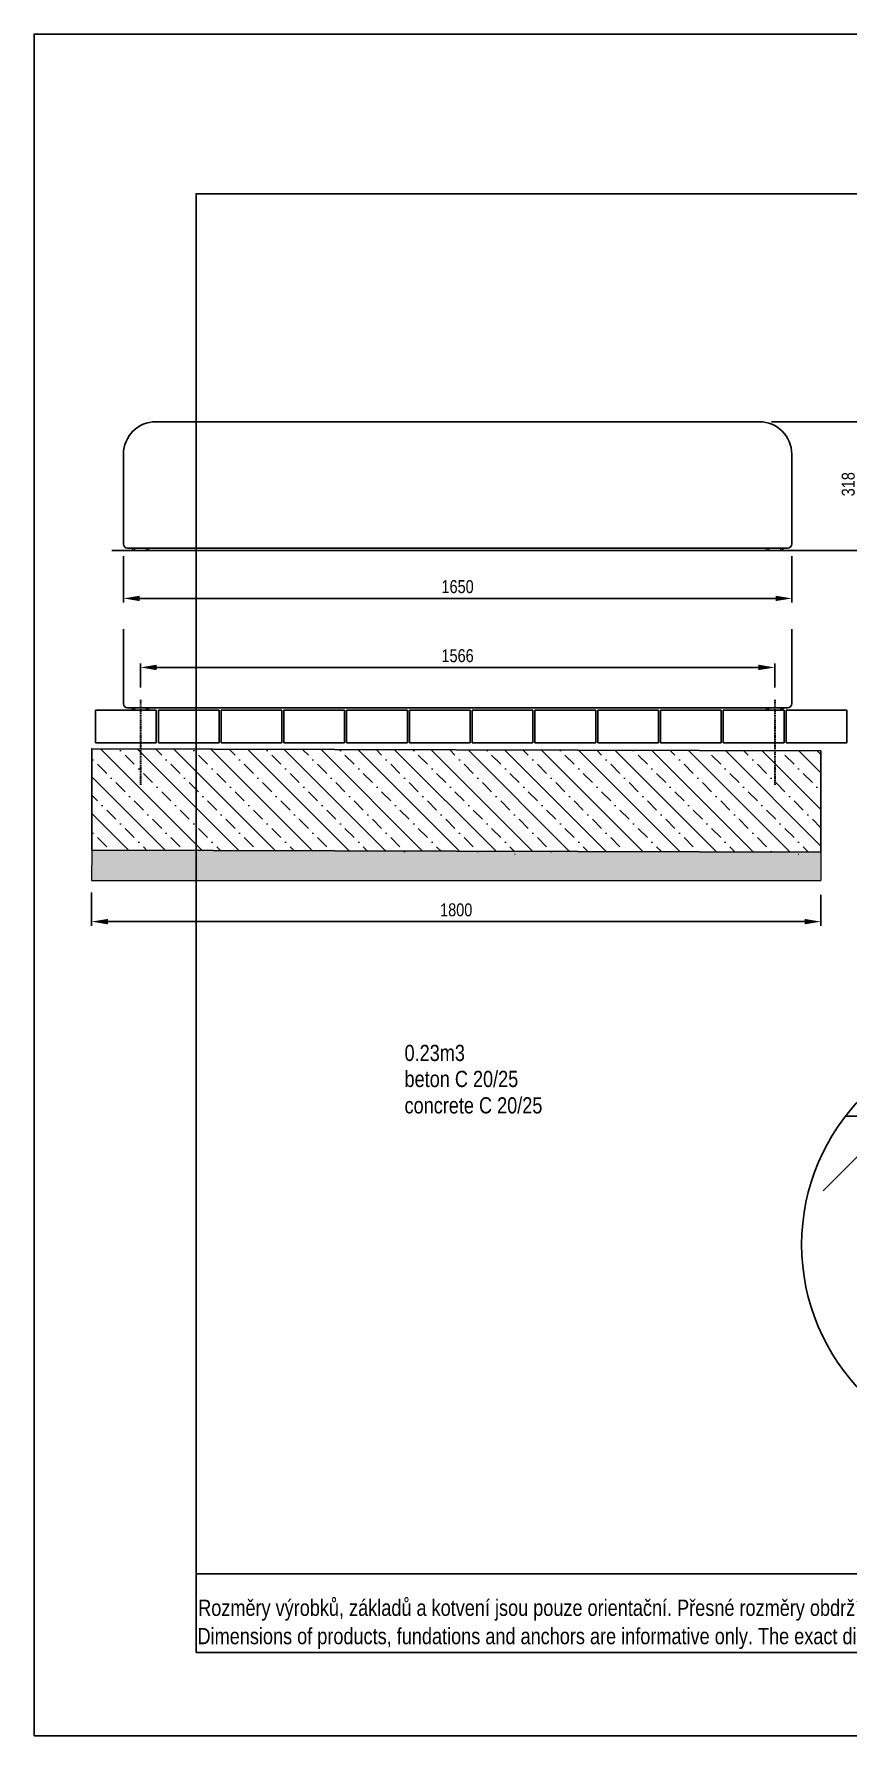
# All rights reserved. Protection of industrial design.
# Model space of a CAD drawing. Header units: millimetres. Extents: x 11004 to 16944, y 3085 to 7285.
# Drawn here: x 11004 to 13014, y 3085 to 7285 of the extents above; entities that cross this region are included whole.
import ezdxf

# ---------------------------------------------------------------- set-up
doc = ezdxf.new("R2010")
doc.units = ezdxf.units.MM
doc.header["$LTSCALE"] = 0.3
doc.linetypes.add('DashDot', pattern=[15, 9, -3, 0, -3])
doc.layers.add('Nekreslit', color=6, linetype='Continuous', plot=False)
doc.layers.add('SRAFY', color=251, linetype='Continuous', lineweight=13)
doc.styles.add('SEACAD_Arial', font='arial.ttf', dxfattribs={"width": 0.8})
doc.dimstyles.new('ISO-25', dxfattribs={"dimtxt": 1.6, "dimasz": 2, "dimexe": 0.5, "dimexo": 1.5, "dimtad": 1, "dimdec": 0, "dimtxsty": 'SEACAD_Arial', "dimcen": 2, "dimadec": 0, "dimazin": 0, "dimtfac": 1, "dimtdec": 0, "dimtmove": 0, "dimatfit": 3, "dimfxl": 1, "dimarcsym": 0})

# ---------------------------------------------------------------- blocks, each defined once
blk = doc.blocks.new('*D134')
at = {"color": 0, "lineweight": -2, "transparency": 16777216}
for p, q in [((11267.3, 5672.4), (11267.3, 5732.2)), ((11307.3, 5722.2), (12793.3, 5722.2)), ((12833.3, 5672.4), (12833.3, 5732.2))]:
    blk.add_line(p, q, dxfattribs=at)
at = {"color": 0, "transparency": 16777216}
for points in [[(11307.3, 5728.9), (11307.3, 5715.5), (11267.3, 5722.2)], [(12793.3, 5728.9), (12793.3, 5715.5), (12833.3, 5722.2)]]:
    blk.add_solid(points, dxfattribs=at)
at = {"layer": 'Defpoints', "color": 0, "transparency": 16777216}
for p in [(12833.3, 5722.2), (11267.3, 5642.4), (12833.3, 5642.4)]:
    blk.add_point(p, dxfattribs=at)
at = {"color": 0, "transparency": 16777216, "insert": (12050.3, 5751), "char_height": 32, "attachment_point": 5, "style": 'SEACAD_Arial'}
blk.add_mtext('1566', dxfattribs=at)
blk = doc.blocks.new('*D139')
at = {"color": 0, "lineweight": -2, "transparency": 16777216}
for p, q in [((11146.7, 5166.5), (11146.7, 5084.9)), ((12947.1, 5161.2), (12947.1, 5084.9)), ((11186.7, 5094.9), (12907.1, 5094.9))]:
    blk.add_line(p, q, dxfattribs=at)
at = {"color": 0, "transparency": 16777216}
for points in [[(11186.7, 5101.6), (11186.7, 5088.2), (11146.7, 5094.9)], [(12907.1, 5101.6), (12907.1, 5088.2), (12947.1, 5094.9)]]:
    blk.add_solid(points, dxfattribs=at)
at = {"layer": 'Defpoints', "color": 0, "transparency": 16777216}
for p in [(11146.7, 5196.5), (12947.1, 5191.2), (12947.1, 5094.9)]:
    blk.add_point(p, dxfattribs=at)
at = {"color": 0, "transparency": 16777216, "insert": (12046.9, 5123.8), "char_height": 32, "attachment_point": 5, "style": 'SEACAD_Arial'}
blk.add_mtext('1800', dxfattribs=at)
blk = doc.blocks.new('*D135')
at = {"color": 0, "lineweight": -2, "transparency": 16777216}
for p, q in [((11225.3, 5996.6), (11225.3, 5882.5)), ((12875.4, 5996.6), (12875.4, 5882.5)), ((11265.3, 5892.5), (12835.4, 5892.5))]:
    blk.add_line(p, q, dxfattribs=at)
at = {"color": 0, "transparency": 16777216}
for points in [[(11265.3, 5899.2), (11265.3, 5885.9), (11225.3, 5892.5)], [(12835.4, 5899.2), (12835.4, 5885.9), (12875.4, 5892.5)]]:
    blk.add_solid(points, dxfattribs=at)
at = {"layer": 'Defpoints', "color": 0, "transparency": 16777216}
for p in [(11225.3, 6026.6), (12875.4, 6026.6), (12875.4, 5892.5)]:
    blk.add_point(p, dxfattribs=at)
at = {"color": 0, "transparency": 16777216, "insert": (12050.3, 5921.4), "char_height": 32, "attachment_point": 5, "style": 'SEACAD_Arial'}
blk.add_mtext('1650', dxfattribs=at)
blk = doc.blocks.new('*D151')
at = {"color": 0, "lineweight": -2, "transparency": 16777216}
for p, q in [((12825.3, 6328.6), (13054, 6328.6)), ((13044, 6050.4), (13044, 6288.6)), ((12848.3, 6010.4), (13054, 6010.4))]:
    blk.add_line(p, q, dxfattribs=at)
at = {"color": 0, "transparency": 16777216}
for points in [[(13037.3, 6288.6), (13050.7, 6288.6), (13044, 6328.6)], [(13037.3, 6050.4), (13050.7, 6050.4), (13044, 6010.4)]]:
    blk.add_solid(points, dxfattribs=at)
at = {"layer": 'Defpoints', "color": 0, "transparency": 16777216}
for p in [(12795.3, 6328.6), (13044, 6328.6), (12818.3, 6010.4)]:
    blk.add_point(p, dxfattribs=at)
at = {"color": 0, "transparency": 16777216, "insert": (13015.1, 6174.3), "char_height": 32, "attachment_point": 5, "rotation": 90, "style": 'SEACAD_Arial'}
blk.add_mtext('318', dxfattribs=at)

msp = doc.modelspace()

# ---------------------------------------------------------------- hatches: boundary and pattern name
at = {"layer": 'SRAFY'}
h = msp.add_hatch(dxfattribs=at)
h.set_pattern_fill('BETON-PROSTY', color=256, scale=0.8, angle=90)
h.set_pattern_definition([(135, (6364.294, 731.35), (-45.25483, -45.25483), []), (135, (6364.294, 776.605), (-67.88225, -22.6274), [32, -16, 0, -16])])
h.paths.add_polyline_path([(12947.3, 5390.5), (12947.3, 5516.1), (11146.8, 5521.4), (11146.8, 5270.3), (11847.3, 5268.2), (12947.3, 5266.1)])
h.paths.add_polyline_path([(13574.8, 5390.5), (13574.8, 5516), (13324.8, 5516.2), (13324.8, 5266.2), (13574.8, 5266)])
h = msp.add_hatch(dxfattribs=at)
h.set_pattern_fill('AR-SAND', color=256, scale=0.5)
h.set_pattern_definition([(37.5, (6364.294, 731.35), (-0.800016, 24.47066), [0, -19.304, 0, -21.59, 0, -20.6375]), (7.5, (6364.294, 731.35), (22.47616, 35.84126), [0, -10.414, 0, -17.399, 0, -6.6675]), (327.5, (6348.673, 731.35), (39.54962, 0.07186), [0, -6.35, 0, -22.86, 0, -29.845]), (317.5, (6348.673, 731.35), (38.17782, 11.14647), [0, -3.175, 0, -14.986, 0, -17.145])])
h.paths.add_polyline_path([(12947.2, 5195), (12947.3, 5265.1), (11146.8, 5270.1), (11146.7, 5195.2)])
h.paths.add_polyline_path([(13574.8, 5196.1), (13574.8, 5266), (13324.8, 5266), (13324.8, 5266), (13324.8, 5196)])
h = msp.add_hatch(dxfattribs=at)
h.set_pattern_fill('GOST_GROUND', color=256, scale=20)
h.set_pattern_definition([(45, (5940, 245.79), (282.8427, -2e-14), [400]), (45, (6000, 245.79), (282.8427, -2e-14), [400]), (45, (6060, 245.79), (282.8427, -2e-14), [400])])
edge = h.paths.add_edge_path()
edge.add_line((13409, 4615), (13387, 4615))
edge.add_line((13387, 4615), (13008, 4615))
edge.add_arc((13419, 4297.8), 519.1, 142.3369, 166.9875)
edge.add_line((12913.2, 4414.7), (13169, 4515.7))
edge.add_line((13169, 4515.7), (13409, 4515.7))
edge.add_line((13409, 4515.7), (13409, 4615))
edge = h.paths.add_edge_path()
edge.add_line((13829.9, 4615), (13451, 4615))
edge.add_line((13451, 4615), (13429, 4615))
edge.add_line((13429, 4615), (13429, 4515.7))
edge.add_line((13429, 4515.7), (13669, 4515.7))
edge.add_line((13669, 4515.7), (13924.8, 4414.7))
edge.add_arc((13419, 4297.8), 519.1, 13.0125, 37.6631)

# ---------------------------------------------------------------- linework, layer by layer
for p, q in [((12795.3, 6328.6), (11305.3, 6328.6)), ((11237.2, 6290.6), (11237.4, 6290.9)), ((12863.4, 6290.6), (12863.2, 6290.9)), ((11225.3, 6248.6), (11225.3, 6026.6)), ((12875.3, 6026.6), (12875.3, 6248.6)), ((11235.3, 6016.6), (12865.3, 6016.6)), ((11247.3, 6010.4), (11247.3, 6016.6)), ((11252.3, 6010.4), (11247.3, 6010.4)), ((11252.3, 6016.6), (11252.3, 6010.4)), ((11252.3, 6010.4), (11282.3, 6010.4)), ((11282.3, 6010.4), (11282.3, 6016.6)), ((11287.3, 6010.4), (11282.3, 6010.4)), ((11287.3, 6016.6), (11287.3, 6010.4)), ((12813.3, 6010.4), (12813.3, 6016.6)), ((12818.3, 6010.4), (12813.3, 6010.4)), ((12818.3, 6016.6), (12818.3, 6010.4)), ((12848.3, 6010.4), (12818.3, 6010.4)), ((12848.3, 6010.4), (12848.3, 6016.6)), ((12853.3, 6010.4), (12848.3, 6010.4)), ((12853.3, 6016.6), (12853.3, 6010.4)), ((11225.3, 5816.4), (11225.3, 5632.6)), ((12875.3, 5632.6), (12875.3, 5816.4)), ((11235.3, 5622.6), (12865.3, 5622.6)), ((11247.3, 5616.4), (11247.3, 5622.6)), ((11252.3, 5616.4), (11247.3, 5616.4)), ((11252.3, 5622.6), (11252.3, 5616.4)), ((11282.3, 5616.4), (11252.3, 5616.4)), ((11282.3, 5616.4), (11282.3, 5622.6)), ((11287.3, 5616.4), (11282.3, 5616.4)), ((11287.3, 5622.6), (11287.3, 5616.4)), ((12813.3, 5616.4), (12813.3, 5622.6)), ((12818.3, 5616.4), (12813.3, 5616.4)), ((12818.3, 5622.6), (12818.3, 5616.4)), ((12848.3, 5616.4), (12818.3, 5616.4)), ((12848.3, 5616.4), (12848.3, 5622.6)), ((12853.3, 5616.4), (12848.3, 5616.4)), ((12853.3, 5622.6), (12853.3, 5616.4)), ((11156.4, 5536.4), (11298.3, 5536.4)), ((11311.4, 5536.4), (11453.3, 5536.4)), ((11466.4, 5536.4), (11608.3, 5536.4)), ((11621.4, 5536.4), (11763.3, 5536.4)), ((11776.4, 5536.4), (11918.3, 5536.4)), ((11931.4, 5536.4), (12073.3, 5536.4)), ((12086.4, 5536.4), (12228.3, 5536.4)), ((13387, 4615), (13008, 4615))]:
    msp.add_line(p, q)
at = {"color": 7, "linetype": 'Continuous'}
for p, q in [((11196.4, 6010.4), (12963.4, 6010.4)), ((11306.4, 5616.4), (11156.4, 5616.4)), ((11156.4, 5616.4), (11156.4, 5536.4)), ((11306.4, 5536.4), (11306.4, 5616.4)), ((11461.4, 5616.4), (11311.4, 5616.4)), ((11311.4, 5616.4), (11311.4, 5536.4)), ((11461.4, 5536.4), (11461.4, 5616.4)), ((11616.4, 5616.4), (11466.4, 5616.4)), ((11466.4, 5616.4), (11466.4, 5536.4)), ((11616.4, 5536.4), (11616.4, 5616.4)), ((11771.4, 5616.4), (11621.4, 5616.4)), ((11621.4, 5616.4), (11621.4, 5536.4)), ((11771.4, 5536.4), (11771.4, 5616.4)), ((11926.4, 5616.4), (11776.4, 5616.4)), ((11776.4, 5616.4), (11776.4, 5536.4)), ((11926.4, 5536.4), (11926.4, 5616.4)), ((12081.4, 5616.4), (11931.4, 5616.4)), ((11931.4, 5616.4), (11931.4, 5536.4)), ((12081.4, 5536.4), (12081.4, 5616.4)), ((12236.4, 5616.4), (12086.4, 5616.4)), ((12086.4, 5616.4), (12086.4, 5536.4)), ((12236.4, 5536.4), (12236.4, 5616.4)), ((12391.4, 5616.4), (12241.4, 5616.4)), ((12241.4, 5616.4), (12241.4, 5536.4)), ((12391.4, 5536.4), (12391.4, 5616.4)), ((12546.4, 5616.4), (12396.4, 5616.4)), ((12396.4, 5616.4), (12396.4, 5536.4)), ((12546.4, 5536.4), (12546.4, 5616.4)), ((12701.4, 5616.4), (12551.4, 5616.4)), ((12551.4, 5616.4), (12551.4, 5536.4)), ((12701.4, 5536.4), (12701.4, 5616.4)), ((12856.4, 5616.4), (12706.4, 5616.4)), ((12706.4, 5616.4), (12706.4, 5536.4)), ((12856.4, 5536.4), (12856.4, 5616.4)), ((13011.4, 5616.4), (12861.4, 5616.4)), ((12861.4, 5616.4), (12861.4, 5536.4)), ((13011.4, 5536.4), (13011.4, 5616.4)), ((11156.4, 5536.4), (11306.4, 5536.4)), ((11311.4, 5536.4), (11461.4, 5536.4)), ((11466.4, 5536.4), (11616.4, 5536.4)), ((11621.4, 5536.4), (11771.4, 5536.4)), ((11776.4, 5536.4), (11926.4, 5536.4)), ((11931.4, 5536.4), (12081.4, 5536.4)), ((12086.4, 5536.4), (12236.4, 5536.4)), ((12241.4, 5536.4), (12391.4, 5536.4)), ((12396.4, 5536.4), (12546.4, 5536.4)), ((12551.4, 5536.4), (12701.4, 5536.4)), ((12706.4, 5536.4), (12856.4, 5536.4)), ((12861.4, 5536.4), (13011.4, 5536.4))]:
    msp.add_line(p, q, dxfattribs=at)
at = {"linetype": 'DashDot', "lineweight": 30}
for p, q in [((11267.3, 5642.4), (11267.3, 5431.8)), ((12833.3, 5642.4), (12833.3, 5431.8))]:
    msp.add_line(p, q, dxfattribs=at)
msp.add_lwpolyline([(11146.8, 5271.1), (12947.3, 5266.1), (12947.3, 5516.1), (11146.8, 5521.4)], close=True)
at = {"color": 7, "linetype": 'Continuous'}
for centre, radius in [((12192.3, 5261.1), 0.01), ((12892.3, 5261.1), 0.01), ((13419, 4297.8), 519.1)]:
    msp.add_circle(centre, radius, dxfattribs=at)
for centre, radius, start, end in [((11305.3, 6248.6), 80, 90, 180), ((11305.2, 6248.5), 80, 131.9937, 147.9453), ((12795.3, 6248.6), 80, 0, 90), ((12795.4, 6248.5), 80, 32.0547, 48.0063), ((11235.3, 6026.6), 10, 180, 270), ((12865.3, 6026.6), 10, 270, 0), ((11235.3, 5632.6), 10, 180, 270), ((12865.3, 5632.6), 10, 270, 0)]:
    msp.add_arc(centre, radius, start, end)
at = {"layer": 'Nekreslit'}
msp.add_line((11404.4, 3485.3), (15444.4, 3485.3), dxfattribs=at)
for points in [[(11004.4, 3085.3), (16944.4, 3085.3), (16944.4, 7285.3), (11004.4, 7285.3)], [(11404.4, 3291.3), (15444.4, 3291.3), (15444.4, 6891.3), (11404.4, 6891.3)]]:
    msp.add_lwpolyline(points, close=True, dxfattribs=at)
at = {"layer": 'SRAFY'}
for p, q in [((11146.8, 5271.1), (11146.7, 5196.5)), ((12947.3, 5266.1), (12947.1, 5196.1)), ((11146.7, 5196.5), (12947.1, 5196.1))]:
    msp.add_line(p, q, dxfattribs=at)

# ---------------------------------------------------------------- texts
at = {"style": 'SEACAD_Arial', "width": 0.8}
for s, height, p in [('0.23m3', 40, (11919.3, 4750.9)), ('beton C 20/25', 40, (11919.3, 4686.7)), ('concrete C 20/25', 40, (11919.3, 4621.5)), ('Rozměry výrobků, základů a kotvení jsou pouze orientační. Přesné rozměry obdržíte při zpracování nabídky naším obchodním oddělením.', 39.9982, (11409.8, 3381.6)), ('Dimensions of products, fundations and anchors are informative only. The exact dimensions you get with our offer.', 39.9982, (11408.2, 3311.7))]:
    msp.add_text(s, height=height, dxfattribs=at).set_placement(p)

# ---------------------------------------------------------------- dimensions: what is measured, and where the dimension line sits
dim = msp.add_linear_dim(base=(13044, 6328.6), p1=(12818.3, 6010.4), p2=(12795.3, 6328.6), angle=90, dimstyle='ISO-25')
dim.commit()
dim.dimension.update_dxf_attribs({"geometry": '*D151', "text_midpoint": (13044, 6174.3), "dimtype": 160})
dim = msp.add_linear_dim(base=(12875.4, 5892.5), p1=(11225.3, 6026.6), p2=(12875.4, 6026.6), dimstyle='ISO-25')
dim.commit()
dim.dimension.update_dxf_attribs({"geometry": '*D135', "text_midpoint": (12050.3, 5921.4)})
for base, p1, p2, override, picture, middle in [((12833.3, 5722.2), (11267.3, 5642.4), (12833.3, 5642.4), {"dimscale": 0}, '*D134', (12050.3, 5751)), ((12947.1, 5094.9), (11146.7, 5196.5), (12947.1, 5191.2), {"dimscale": 0, "dimtix": 0, "dimtofl": 1, "dimtmove": 0, "dimatfit": 3}, '*D139', (12046.9, 5123.8))]:
    dim = msp.add_linear_dim(base=base, p1=p1, p2=p2, dimstyle='ISO-25', override=override)
    dim.commit()
    dim.dimension.update_dxf_attribs({"geometry": picture, "text_midpoint": middle})

doc.saveas('drawing.dxf')
